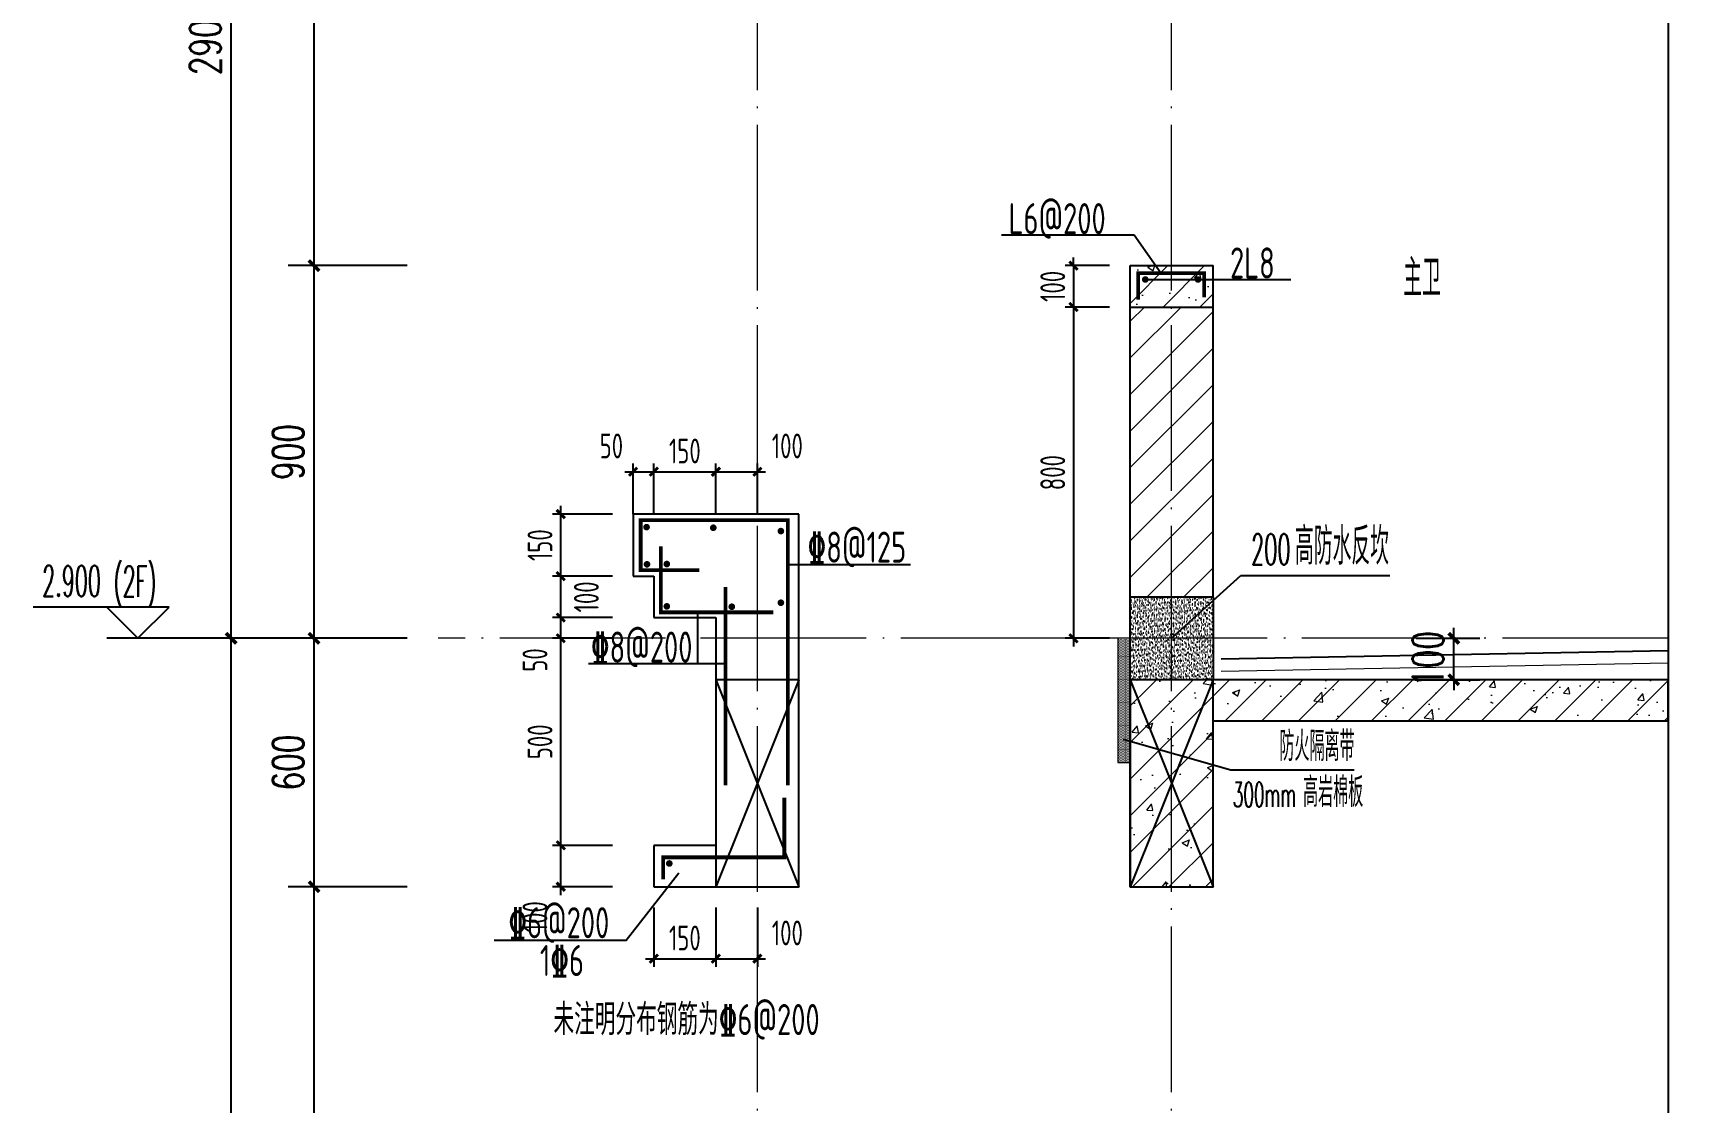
# Model space of a CAD drawing. Extents: x -1712635 to -854203, y -534641 to -21985.
# Drawn here: x -953464 to -949464, y -162113 to -159529 of the extents above; entities that cross this region are included whole.
import ezdxf

# ---------------------------------------------------------------- set-up
doc = ezdxf.new("R2010")
doc.units = 0
doc.header["$LTSCALE"] = 1000
doc.linetypes.add('DOTE', pattern=[2.4200000000000004, 2, -0.2, 0.02, -0.2])
doc.layers.get('0').update_dxf_attribs({"linetype": 'CONTINUOUS'})
doc.layers.get('Defpoints').update_dxf_attribs({"linetype": 'CONTINUOUS'})
for name, color, linetype in [('DIM', 2, 'CONTINUOUS'), ('DIM_ELEV', 3, 'CONTINUOUS'), ('DIM_IDEN', 67, 'CONTINUOUS'), ('DIM_SYMB', 3, 'CONTINUOUS'), ('PUB_DIM', 3, 'CONTINUOUS'), ('PUB_TEXT', 2, 'CONTINUOUS'), ('REIN', 6, 'CONTINUOUS'), ('S-大样-砼线', 7, 'CONTINUOUS'), ('S-引出线', 40, 'CONTINUOUS'), ('TEXT', 2, 'CONTINUOUS'), ('WALL', 2, 'CONTINUOUS'), ('看线', 251, 'CONTINUOUS'), ('立面-看线', 251, 'CONTINUOUS')]:
    doc.layers.add(name, color=color, linetype=linetype)
for name, color, linetype, lineweight in [('DOTE', 19, 'DOTE', 9), ('PUB_HATCH', 8, 'CONTINUOUS', 9), ('内粉刷', 37, 'CONTINUOUS', 9)]:
    doc.layers.add(name, color=color, linetype=linetype, lineweight=lineweight)
doc.styles.add('_TCH_DIM', font='SIMPLEX.shx', dxfattribs={"width": 0.7, "bigfont": 'GBCBIG.shx'})
doc.styles.add('_TCH_DIM_T3', font='SIMPLEX', dxfattribs={"width": 0.7058823529411765, "bigfont": 'GBCBIG'})
doc.styles.add('DIM_FONT_T3', font='SIMPLEX', dxfattribs={"width": 0.7058823529411765, "bigfont": 'GBCBIG'})
doc.styles.add('TSSD_DIMENSION', font='Tssdeng.shx', dxfattribs={"width": 0.7, "bigfont": 'tssdchn.shx'})
doc.styles.add('TSSD_REIN', font='tssdeng.shx', dxfattribs={"width": 0.7, "height": 300, "bigfont": 'tssdchn.shx'})
doc.styles.add('w', font='tssdeng.shx', dxfattribs={"width": 0.8, "bigfont": 'tssdchn.shx'})
doc.dimstyles.new('_TCH_ARCH&&25', dxfattribs={"dimtxt": 74.375, "dimasz": 25, "dimexe": 62.5, "dimexo": 75, "dimgap": 25, "dimtad": 1, "dimdec": 0, "dimzin": 0, "dimdsep": 46, "dimtxsty": '_TCH_DIM_T3', "dimblk": 'ARCHTICK', "dimcen": 0.09, "dimclrt": 7, "dimazin": 0, "dimtfac": 1, "dimtdec": 0, "dimtix": 1, "dimtmove": 2, "dimatfit": 3, "dimldrblk": 'ARCHTICK', "dimfxl": 0, "dimtolj": 1, "dimtzin": 0, "dimarcsym": 0})
doc.dimstyles.new('TSSD_20_20', dxfattribs={"dimtxt": 60, "dimasz": 20, "dimexe": 20, "dimexo": 50, "dimgap": 20, "dimtad": 1, "dimdec": 0, "dimzin": 0, "dimdsep": 46, "dimtxsty": 'TSSD_DIMENSION', "dimblk": 'ARCHTICK', "dimblk1": 'ARCHTICK', "dimblk2": 'ARCHTICK', "dimcen": 0, "dimdle": 20, "dimclrt": 7, "dimadec": 0, "dimazin": 0, "dimtfac": 1, "dimtdec": 0, "dimtix": 1, "dimtmove": 2, "dimatfit": 3, "dimfxl": 0, "dimtolj": 1, "dimtzin": 0, "dimarcsym": 0})
pattern_1 = [(45, (0, 0), (-44.19417382415921, 44.19417382415922), []), (49.99999999999999, (0, 0), (179.3150456501884, -15.68803374564878), [18.75, -206.25]), (355, (0, 0), (-34.68783340325, 188.048033425003), [15, -165]), (100.4514, (14.94292, -1.307335), (144.6273454285054, 172.3598855152384), [15.9350475, -175.285528]), (46.18420000000002, (0, 50), (266.8102621564111, -41.37975358225452), [28.125, -309.3749999999999]), (96.6356, (22.23418625, 46.55167325), (233.6656763871758, 243.5294677251104), [23.902572, -262.92825]), (351.1842, (0, 50), (233.6654862834068, 243.5296502313311), [22.5, -247.5]), (21, (25, 37.5), (149.2267630296154, -100.6547226663347), [18.75, -206.25]), (326.0000000000001, (25, 37.5), (60.82883298039543, 181.2875112617133), [15, -165]), (71.4514, (37.43555825, 29.1120985), (210.0556571453725, 80.6326241774881), [15.9350475, -175.285528]), (37.50000000000001, (0, 0), (3.039963829322667, 83.22346345782788), [0, -163, 0, -167.5, 0, -165.625]), (7.499999999999999, (0, 0), (65.76738436053715, 98.60292797059006), [0, -95.5, 0, -159.25, 0, -63.125]), (327.5, (-55.75, 0), (133.4556090431022, -5.638717933594939), [0, -62.5, 0, -195, 0, -258.75]), (317.5, (-80.75, 0), (145.7965423355966, 25.02624558307943), [0, -81.25, 0, -129.5, 0, -183.75])]

# ---------------------------------------------------------------- blocks, each defined once
blk = doc.blocks.new('_ArchTick')
at = {"color": 0, "const_width": 0.35}
blk.add_lwpolyline([(-0.5, -0.5), (0.5, 0.5)], dxfattribs=at)
blk = doc.blocks.new('*D2837')
at = {"layer": 'Defpoints', "color": 0}
for p in [(-952785.5711421098, -161590.5150327926), (-952485.5711420891, -161590.5150327926), (-952485.5711420891, -162990.5148952722)]:
    blk.add_point(p, dxfattribs=at)
at = {"layer": 'PUB_DIM', "color": 0, "lineweight": -2}
for p, q in [((-952560.5711420891, -161590.5150327926), (-952848.0711421098, -161590.5150327926)), ((-952785.5711421098, -162990.5148952722), (-952785.5711421098, -161590.5150327926)), ((-952560.5711420891, -162990.5148952722), (-952848.0711421098, -162990.5148952722))]:
    blk.add_line(p, q, dxfattribs=at)
at = {"layer": 'PUB_DIM', "color": 0, "lineweight": -2, "xscale": 25, "yscale": 25, "zscale": 25}
for p, rotation in [((-952785.5711421098, -161590.5150327926), 90), ((-952785.5711421098, -162990.5148952722), 270)]:
    blk.add_blockref('_ArchTick', p, dxfattribs=dict(at, rotation=rotation))
at = {"layer": 'PUB_DIM', "color": 7, "insert": (-952847.7586421098, -162290.5149640325), "char_height": 74.375, "attachment_point": 5, "rotation": 90, "style": '_TCH_DIM_T3'}
blk.add_mtext('\\A1;1400', dxfattribs=at)
blk = doc.blocks.new('*D2839')
at = {"layer": 'Defpoints', "color": 0}
for p in [(-952985.5711421142, -160990.5150327929), (-952485.5711420891, -160990.5150327929), (-952485.5711420891, -163890.5150327929)]:
    blk.add_point(p, dxfattribs=at)
at = {"layer": 'PUB_DIM', "color": 0, "lineweight": -2}
for p, q in [((-952560.5711420891, -160990.5150327929), (-953048.0711421142, -160990.5150327929)), ((-952985.5711421142, -163890.5150327929), (-952985.5711421142, -160990.5150327929)), ((-952560.5711420891, -163890.5150327929), (-953048.0711421142, -163890.5150327929))]:
    blk.add_line(p, q, dxfattribs=at)
at = {"layer": 'PUB_DIM', "color": 0, "lineweight": -2, "xscale": 25, "yscale": 25, "zscale": 25}
for p, rotation in [((-952985.5711421142, -160990.5150327929), 90), ((-952985.5711421142, -163890.5150327929), 270)]:
    blk.add_blockref('_ArchTick', p, dxfattribs=dict(at, rotation=rotation))
at = {"layer": 'PUB_DIM', "color": 7, "insert": (-953047.7586421142, -162440.5150327931), "char_height": 74.375, "attachment_point": 5, "rotation": 90, "style": '_TCH_DIM_T3'}
blk.add_mtext('\\A1;2900', dxfattribs=at)
blk = doc.blocks.new('*D2679')
at = {"layer": 'Defpoints', "color": 0}
for p in [(1158057.574142566, 465143.3721649078), (1158223.534027657, 465143.3721649078), (1158057.574142566, 465043.3721650917)]:
    blk.add_point(p, dxfattribs=at)
at = {"layer": 'PUB_DIM', "color": 0, "lineweight": -2}
for p, q in [((1158223.534027657, 465143.3721649078), (1158223.534027657, 465168.3721649078)), ((1158132.574142566, 465143.3721649078), (1158286.034027657, 465143.3721649078)), ((1158223.534027657, 465043.3721650917), (1158223.534027657, 465143.3721649078)), ((1158132.574142566, 465043.3721650917), (1158286.034027657, 465043.3721650917)), ((1158223.534027657, 465043.3721650917), (1158223.534027657, 465018.3721650917))]:
    blk.add_line(p, q, dxfattribs=at)
at = {"layer": 'PUB_DIM', "color": 0, "lineweight": -2, "xscale": 25, "yscale": 25, "zscale": 25}
for p, rotation in [((1158223.534027657, 465143.3721649078), 270), ((1158223.534027657, 465043.3721650917), 90)]:
    blk.add_blockref('_ArchTick', p, dxfattribs=dict(at, rotation=rotation))
at = {"layer": 'PUB_DIM', "color": 7, "insert": (1158161.346527657, 465093.3721649999), "char_height": 74.375, "attachment_point": 5, "rotation": 90, "style": '_TCH_DIM_T3'}
blk.add_mtext('\\A1;100', dxfattribs=at)
blk = doc.blocks.new('VDVDXAXFSFFX')
at = {"layer": 'PUB_HATCH'}
h = blk.add_hatch(dxfattribs=at)
h.set_pattern_fill('DOTS', color=251, scale=2, style=0)
h.set_pattern_definition([(0, (924712.4965232481, -148185.5928938247), (1.5875, 3.175), [0, -3.175])])
h.paths.add_polyline_path([(924682.496528509, -148185.5928938247), (924712.4965288265, -148185.5928938247), (924712.4965296196, -147935.5928918117), (924712.4965296126, -147885.5928918776), (924712.4965232481, -147885.5928918157), (924712.4965232481, -147885.5928938247), (924682.496528509, -147885.5928938247)])
at = {"layer": 'DIM_IDEN', "color": 5}
for p, q in [((924695.4944669578, -148129.2886519908), (924955.5658560492, -148202.8897275763)), ((924955.5658560492, -148202.8897275763), (925253.409062462, -148202.8897275763))]:
    blk.add_line(p, q, dxfattribs=at)
at = {"layer": 'PUB_HATCH', "color": 5}
blk.add_lwpolyline([(924712.4965232481, -147885.5928938247), (924682.496528509, -147885.5928938247), (924682.496528509, -148185.5928938247), (924712.4965232481, -148185.5928938247)], close=True, dxfattribs=at)
at = {"layer": 'PUB_TEXT', "style": 'DIM_FONT_T3', "width": 0.7058823529411765}
blk.add_text('防火隔离带', height=71.48936170212767, dxfattribs=at).set_placement((925072.609312775, -148181.8897275763))
at = {"layer": 'PUB_TEXT', "color": 5, "style": 'DIM_FONT_T3'}
for s, height, width, p in [('300mm', 59.5, 0.4982698961937717, (924960.3522060211, -148292.9097275763)), ('高岩棉板', 71.48936170212767, 0.7058823529411765, (925129.763970727, -148292.9097275763))]:
    blk.add_text(s, height=height, dxfattribs=dict(at, width=width)).set_placement(p)
blk = doc.blocks.new('*D3307')
at = {"layer": 'Defpoints', "color": 0}
for p in [(-951965.3767188553, -160588.1656870215), (-952015.3770042034, -160740.4891651289), (-951965.3767188553, -160740.4891651299)]:
    blk.add_point(p, dxfattribs=at)
at = {"layer": 'DIM', "color": 0, "lineweight": -2}
for p, q in [((-952015.3770042034, -160690.4891651289), (-952015.3770042034, -160568.1656870215)), ((-951965.3767188553, -160690.4891651299), (-951965.3767188553, -160568.1656870215)), ((-952035.3770042034, -160588.1656870215), (-951945.3767188553, -160588.1656870215))]:
    blk.add_line(p, q, dxfattribs=at)
at = {"layer": 'DIM', "color": 0, "lineweight": -2, "xscale": 20, "yscale": 20, "zscale": 20, "rotation": 180}
blk.add_blockref('_ArchTick', (-952015.3770042034, -160588.1656870215), dxfattribs=at)
at = {"layer": 'DIM', "color": 0, "lineweight": -2, "xscale": 20, "yscale": 20, "zscale": 20}
blk.add_blockref('_ArchTick', (-951965.3767188553, -160588.1656870215), dxfattribs=at)
at = {"layer": 'DIM', "color": 7, "insert": (-952067.79367087, -160525.9781870215), "char_height": 60, "attachment_point": 5, "style": 'TSSD_DIMENSION'}
blk.add_mtext('\\A1;50', dxfattribs=at)
blk = doc.blocks.new('*D3308')
at = {"layer": 'Defpoints', "color": 0}
for p in [(-951815.3767188258, -160588.1656870233), (-951965.3767188553, -160740.4891651299), (-951815.3767188258, -160740.4891651327)]:
    blk.add_point(p, dxfattribs=at)
at = {"layer": 'DIM', "color": 0, "lineweight": -2}
for p, q in [((-951965.3767188553, -160690.4891651299), (-951965.3767188553, -160568.1656870233)), ((-951815.3767188258, -160690.4891651327), (-951815.3767188258, -160568.1656870233)), ((-951985.3767188553, -160588.1656870233), (-951795.3767188258, -160588.1656870233))]:
    blk.add_line(p, q, dxfattribs=at)
at = {"layer": 'DIM', "color": 0, "lineweight": -2, "xscale": 20, "yscale": 20, "zscale": 20, "rotation": 180}
blk.add_blockref('_ArchTick', (-951965.3767188553, -160588.1656870233), dxfattribs=at)
at = {"layer": 'DIM', "color": 0, "lineweight": -2, "xscale": 20, "yscale": 20, "zscale": 20}
blk.add_blockref('_ArchTick', (-951815.3767188258, -160588.1656870233), dxfattribs=at)
at = {"layer": 'DIM', "color": 7, "insert": (-951890.3767188406, -160538.1656870233), "char_height": 60, "attachment_point": 5, "style": 'TSSD_DIMENSION'}
blk.add_mtext('\\A1;150', dxfattribs=at)
blk = doc.blocks.new('*D3309')
at = {"layer": 'Defpoints', "color": 0}
for p in [(-951715.3767255034, -160588.1656870257), (-951815.3767188258, -160740.4891651327), (-951715.3767255034, -160740.4891651346)]:
    blk.add_point(p, dxfattribs=at)
at = {"layer": 'DIM', "color": 0, "lineweight": -2}
for p, q in [((-951815.3767188258, -160690.4891651327), (-951815.3767188258, -160568.1656870257)), ((-951715.3767255034, -160690.4891651346), (-951715.3767255034, -160568.1656870257)), ((-951835.3767188258, -160588.1656870257), (-951695.3767255034, -160588.1656870257))]:
    blk.add_line(p, q, dxfattribs=at)
at = {"layer": 'DIM', "color": 0, "lineweight": -2, "xscale": 20, "yscale": 20, "zscale": 20, "rotation": 180}
blk.add_blockref('_ArchTick', (-951815.3767188258, -160588.1656870257), dxfattribs=at)
at = {"layer": 'DIM', "color": 0, "lineweight": -2, "xscale": 20, "yscale": 20, "zscale": 20}
blk.add_blockref('_ArchTick', (-951715.3767255034, -160588.1656870257), dxfattribs=at)
at = {"layer": 'DIM', "color": 7, "insert": (-951642.9600588367, -160525.9781870257), "char_height": 60, "attachment_point": 5, "style": 'TSSD_DIMENSION'}
blk.add_mtext('\\A1;100', dxfattribs=at)
blk = doc.blocks.new('*D3310')
at = {"layer": 'Defpoints', "color": 0}
for p in [(-951965.3767188209, -161590.5150327891), (-951815.3767188224, -161590.5150327919), (-951815.3767188224, -161764.2257227451)]:
    blk.add_point(p, dxfattribs=at)
at = {"layer": 'DIM', "color": 0, "lineweight": -2}
for p, q in [((-951965.3767188209, -161640.5150327891), (-951965.3767188209, -161784.2257227451)), ((-951815.3767188224, -161640.5150327919), (-951815.3767188224, -161784.2257227451)), ((-951985.3767188209, -161764.2257227451), (-951795.3767188224, -161764.2257227451))]:
    blk.add_line(p, q, dxfattribs=at)
at = {"layer": 'DIM', "color": 0, "lineweight": -2, "xscale": 20, "yscale": 20, "zscale": 20, "rotation": 180}
blk.add_blockref('_ArchTick', (-951965.3767188209, -161764.2257227451), dxfattribs=at)
at = {"layer": 'DIM', "color": 0, "lineweight": -2, "xscale": 20, "yscale": 20, "zscale": 20}
blk.add_blockref('_ArchTick', (-951815.3767188224, -161764.2257227451), dxfattribs=at)
at = {"layer": 'DIM', "color": 7, "insert": (-951890.3767188217, -161714.2257227451), "char_height": 60, "attachment_point": 5, "style": 'TSSD_DIMENSION'}
blk.add_mtext('\\A1;150', dxfattribs=at)
blk = doc.blocks.new('*D3311')
at = {"layer": 'Defpoints', "color": 0}
for p in [(-951815.3767188223, -161590.5150327919), (-951715.3767254996, -161590.5150327939), (-951715.3767254996, -161764.2257227474)]:
    blk.add_point(p, dxfattribs=at)
at = {"layer": 'DIM', "color": 0, "lineweight": -2}
for p, q in [((-951815.3767188223, -161640.5150327919), (-951815.3767188223, -161784.2257227474)), ((-951715.3767254996, -161640.5150327939), (-951715.3767254996, -161784.2257227474)), ((-951835.3767188223, -161764.2257227474), (-951695.3767254996, -161764.2257227474))]:
    blk.add_line(p, q, dxfattribs=at)
at = {"layer": 'DIM', "color": 0, "lineweight": -2, "xscale": 20, "yscale": 20, "zscale": 20, "rotation": 180}
blk.add_blockref('_ArchTick', (-951815.3767188223, -161764.2257227474), dxfattribs=at)
at = {"layer": 'DIM', "color": 0, "lineweight": -2, "xscale": 20, "yscale": 20, "zscale": 20}
blk.add_blockref('_ArchTick', (-951715.3767254996, -161764.2257227474), dxfattribs=at)
at = {"layer": 'DIM', "color": 7, "insert": (-951642.960058833, -161702.0382227474), "char_height": 60, "attachment_point": 5, "style": 'TSSD_DIMENSION'}
blk.add_mtext('\\A1;100', dxfattribs=at)
blk = doc.blocks.new('*D3312')
at = {"layer": 'Defpoints', "color": 0}
for p in [(-952189.9877706517, -160690.515032793), (-952015.3770042025, -160690.515032793), (-952015.3770042025, -160840.5150327931)]:
    blk.add_point(p, dxfattribs=at)
at = {"layer": 'DIM', "color": 0, "lineweight": -2}
for p, q in [((-952189.9877706517, -160860.5150327931), (-952189.9877706517, -160670.515032793)), ((-952065.3770042025, -160690.515032793), (-952209.9877706517, -160690.515032793)), ((-952065.3770042025, -160840.5150327931), (-952209.9877706517, -160840.5150327931))]:
    blk.add_line(p, q, dxfattribs=at)
at = {"layer": 'DIM', "color": 0, "lineweight": -2, "xscale": 20, "yscale": 20, "zscale": 20}
for p, rotation in [((-952189.9877706517, -160690.515032793), 90), ((-952189.9877706517, -160840.5150327931), 270)]:
    blk.add_blockref('_ArchTick', p, dxfattribs=dict(at, rotation=rotation))
at = {"layer": 'DIM', "color": 7, "insert": (-952239.9877706517, -160765.5150327932), "char_height": 60, "attachment_point": 5, "rotation": 90, "style": 'TSSD_DIMENSION'}
blk.add_mtext('\\A1;150', dxfattribs=at)
blk = doc.blocks.new('*D3313')
at = {"layer": 'Defpoints', "color": 0}
for p in [(-952189.9877706517, -160840.5150327931), (-952015.3770042025, -160840.5150327931), (-952015.3770042025, -160940.5150327931)]:
    blk.add_point(p, dxfattribs=at)
at = {"layer": 'DIM', "color": 0, "lineweight": -2}
for p, q in [((-952065.3770042025, -160840.5150327931), (-952209.9877706517, -160840.5150327931)), ((-952189.9877706517, -160960.5150327931), (-952189.9877706517, -160820.5150327931)), ((-952065.3770042025, -160940.5150327931), (-952209.9877706517, -160940.5150327931))]:
    blk.add_line(p, q, dxfattribs=at)
at = {"layer": 'DIM', "color": 0, "lineweight": -2, "xscale": 20, "yscale": 20, "zscale": 20}
for p, rotation in [((-952189.9877706517, -160840.5150327931), 90), ((-952189.9877706517, -160940.5150327931), 270)]:
    blk.add_blockref('_ArchTick', p, dxfattribs=dict(at, rotation=rotation))
at = {"layer": 'DIM', "color": 7, "insert": (-952128.0086039851, -160890.5150327931), "char_height": 60, "attachment_point": 5, "rotation": 90, "style": 'TSSD_DIMENSION'}
blk.add_mtext('\\A1;100', dxfattribs=at)
blk = doc.blocks.new('*D3314')
at = {"layer": 'Defpoints', "color": 0}
for p in [(-952189.9877706517, -160940.5150327931), (-952015.3770042025, -160940.5150327931), (-952015.3770042025, -160990.5150327928)]:
    blk.add_point(p, dxfattribs=at)
at = {"layer": 'DIM', "color": 0, "lineweight": -2}
for p, q in [((-952189.9877706517, -161010.5150327928), (-952189.9877706517, -160920.5150327931)), ((-952065.3770042025, -160940.5150327931), (-952209.9877706517, -160940.5150327931)), ((-952065.3770042025, -160990.5150327928), (-952209.9877706517, -160990.5150327928))]:
    blk.add_line(p, q, dxfattribs=at)
at = {"layer": 'DIM', "color": 0, "lineweight": -2, "xscale": 20, "yscale": 20, "zscale": 20}
for p, rotation in [((-952189.9877706517, -160940.5150327931), 90), ((-952189.9877706517, -160990.5150327928), 270)]:
    blk.add_blockref('_ArchTick', p, dxfattribs=dict(at, rotation=rotation))
at = {"layer": 'DIM', "color": 7, "insert": (-952252.1752706517, -161042.9316994595), "char_height": 60, "attachment_point": 5, "rotation": 90, "style": 'TSSD_DIMENSION'}
blk.add_mtext('\\A1;50', dxfattribs=at)
blk = doc.blocks.new('*D3315')
at = {"layer": 'Defpoints', "color": 0}
for p in [(-952189.9877706517, -160990.5150327928), (-952015.3770042025, -160990.5150327928), (-952015.3770042025, -161490.5150327928)]:
    blk.add_point(p, dxfattribs=at)
at = {"layer": 'DIM', "color": 0, "lineweight": -2}
for p, q in [((-952065.3770042025, -160990.5150327928), (-952209.9877706517, -160990.5150327928)), ((-952189.9877706517, -161510.5150327928), (-952189.9877706517, -160970.5150327928)), ((-952065.3770042025, -161490.5150327928), (-952209.9877706517, -161490.5150327928))]:
    blk.add_line(p, q, dxfattribs=at)
at = {"layer": 'DIM', "color": 0, "lineweight": -2, "xscale": 20, "yscale": 20, "zscale": 20}
for p, rotation in [((-952189.9877706517, -160990.5150327928), 90), ((-952189.9877706517, -161490.5150327928), 270)]:
    blk.add_blockref('_ArchTick', p, dxfattribs=dict(at, rotation=rotation))
at = {"layer": 'DIM', "color": 7, "insert": (-952239.9877706517, -161240.5150327929), "char_height": 60, "attachment_point": 5, "rotation": 90, "style": 'TSSD_DIMENSION'}
blk.add_mtext('\\A1;500', dxfattribs=at)
blk = doc.blocks.new('*D3316')
at = {"layer": 'Defpoints', "color": 0}
for p in [(-952189.9877706517, -161490.5150327928), (-952015.3770042025, -161490.5150327928), (-952015.3770042025, -161590.5150327927)]:
    blk.add_point(p, dxfattribs=at)
at = {"layer": 'DIM', "color": 0, "lineweight": -2}
for p, q in [((-952189.9877706517, -161610.5150327927), (-952189.9877706517, -161470.5150327928)), ((-952065.3770042025, -161490.5150327928), (-952209.9877706517, -161490.5150327928)), ((-952065.3770042025, -161590.5150327927), (-952209.9877706517, -161590.5150327927))]:
    blk.add_line(p, q, dxfattribs=at)
at = {"layer": 'DIM', "color": 0, "lineweight": -2, "xscale": 20, "yscale": 20, "zscale": 20}
for p, rotation in [((-952189.9877706517, -161490.5150327928), 90), ((-952189.9877706517, -161590.5150327927), 270)]:
    blk.add_blockref('_ArchTick', p, dxfattribs=dict(at, rotation=rotation))
at = {"layer": 'DIM', "color": 7, "insert": (-952252.1752706517, -161662.9316994594), "char_height": 60, "attachment_point": 5, "rotation": 90, "style": 'TSSD_DIMENSION'}
blk.add_mtext('\\A1;100', dxfattribs=at)
blk = doc.blocks.new('*D3329')
at = {"layer": 'Defpoints', "color": 0}
for p in [(-952785.5711421098, -160990.5150327929), (-952485.5711420891, -160990.5150327929), (-952485.5711420891, -161590.5150327926)]:
    blk.add_point(p, dxfattribs=at)
at = {"layer": 'PUB_DIM', "color": 0, "lineweight": -2}
for p, q in [((-952560.5711420891, -160990.5150327929), (-952848.0711421098, -160990.5150327929)), ((-952785.5711421098, -161590.5150327926), (-952785.5711421098, -160990.5150327929)), ((-952560.5711420891, -161590.5150327926), (-952848.0711421098, -161590.5150327926))]:
    blk.add_line(p, q, dxfattribs=at)
at = {"layer": 'PUB_DIM', "color": 0, "lineweight": -2, "xscale": 25, "yscale": 25, "zscale": 25}
for p, rotation in [((-952785.5711421098, -160990.5150327929), 90), ((-952785.5711421098, -161590.5150327926), 270)]:
    blk.add_blockref('_ArchTick', p, dxfattribs=dict(at, rotation=rotation))
at = {"layer": 'PUB_DIM', "color": 7, "insert": (-952847.7586421098, -161290.5150327929), "char_height": 74.375, "attachment_point": 5, "rotation": 90, "style": '_TCH_DIM_T3'}
blk.add_mtext('\\A1;600', dxfattribs=at)
blk = doc.blocks.new('*D3330')
at = {"layer": 'Defpoints', "color": 0}
for p in [(-952785.5711421098, -160090.5148952722), (-952485.5711420891, -160090.5148952722), (-952485.5711420891, -160990.5150327929)]:
    blk.add_point(p, dxfattribs=at)
at = {"layer": 'PUB_DIM', "color": 0, "lineweight": -2}
for p, q in [((-952560.5711420891, -160090.5148952722), (-952848.0711421098, -160090.5148952722)), ((-952785.5711421098, -160990.5150327929), (-952785.5711421098, -160090.5148952722)), ((-952560.5711420891, -160990.5150327929), (-952848.0711421098, -160990.5150327929))]:
    blk.add_line(p, q, dxfattribs=at)
at = {"layer": 'PUB_DIM', "color": 0, "lineweight": -2, "xscale": 25, "yscale": 25, "zscale": 25}
for p, rotation in [((-952785.5711421098, -160090.5148952722), 90), ((-952785.5711421098, -160990.5150327929), 270)]:
    blk.add_blockref('_ArchTick', p, dxfattribs=dict(at, rotation=rotation))
at = {"layer": 'PUB_DIM', "color": 7, "insert": (-952847.7586421098, -160540.5149640327), "char_height": 74.375, "attachment_point": 5, "rotation": 90, "style": '_TCH_DIM_T3'}
blk.add_mtext('\\A1;900', dxfattribs=at)
blk = doc.blocks.new('*D3331')
at = {"layer": 'Defpoints', "color": 0}
for p in [(-952785.5711421098, -158690.5150327926), (-952485.5711420891, -158690.5150327926), (-952485.5711420891, -160090.5148952722)]:
    blk.add_point(p, dxfattribs=at)
at = {"layer": 'PUB_DIM', "color": 0, "lineweight": -2}
for p, q in [((-952560.5711420891, -158690.5150327926), (-952848.0711421098, -158690.5150327926)), ((-952785.5711421098, -160090.5148952722), (-952785.5711421098, -158690.5150327926)), ((-952560.5711420891, -160090.5148952722), (-952848.0711421098, -160090.5148952722))]:
    blk.add_line(p, q, dxfattribs=at)
at = {"layer": 'PUB_DIM', "color": 0, "lineweight": -2, "xscale": 25, "yscale": 25, "zscale": 25}
for p, rotation in [((-952785.5711421098, -158690.5150327926), 90), ((-952785.5711421098, -160090.5148952722), 270)]:
    blk.add_blockref('_ArchTick', p, dxfattribs=dict(at, rotation=rotation))
at = {"layer": 'PUB_DIM', "color": 7, "insert": (-952847.7586421098, -159390.5149640325), "char_height": 74.375, "attachment_point": 5, "rotation": 90, "style": '_TCH_DIM_T3'}
blk.add_mtext('\\A1;1400', dxfattribs=at)
blk = doc.blocks.new('*D3343')
at = {"layer": 'Defpoints', "color": 0}
for p in [(-952985.5711421142, -158090.5150327929), (-952485.5711420891, -158090.5150327929), (-952485.5711420891, -160990.5150327929)]:
    blk.add_point(p, dxfattribs=at)
at = {"layer": 'PUB_DIM', "color": 0, "lineweight": -2}
for p, q in [((-952560.5711420891, -158090.5150327929), (-953048.0711421142, -158090.5150327929)), ((-952985.5711421142, -160990.5150327929), (-952985.5711421142, -158090.5150327929)), ((-952560.5711420891, -160990.5150327929), (-953048.0711421142, -160990.5150327929))]:
    blk.add_line(p, q, dxfattribs=at)
at = {"layer": 'PUB_DIM', "color": 0, "lineweight": -2, "xscale": 25, "yscale": 25, "zscale": 25}
for p, rotation in [((-952985.5711421142, -158090.5150327929), 90), ((-952985.5711421142, -160990.5150327929), 270)]:
    blk.add_blockref('_ArchTick', p, dxfattribs=dict(at, rotation=rotation))
at = {"layer": 'PUB_DIM', "color": 7, "insert": (-953047.7586421142, -159540.5150327931), "char_height": 74.375, "attachment_point": 5, "rotation": 90, "style": '_TCH_DIM_T3'}
blk.add_mtext('\\A1;2900', dxfattribs=at)
blk = doc.blocks.new('*D3403')
at = {"layer": 'Defpoints', "color": 0}
for p in [(-950815.3769850092, -160090.5149611213), (-950952.2941520432, -160190.5149611213), (-950815.3769850092, -160190.5149611213)]:
    blk.add_point(p, dxfattribs=at)
at = {"layer": 'DIM', "color": 0, "lineweight": -2}
for p, q in [((-950952.2941520432, -160090.5149611213), (-950952.2941520432, -160070.5149611213)), ((-950865.3769850092, -160090.5149611213), (-950972.2941520432, -160090.5149611213)), ((-950952.2941520432, -160090.5149611213), (-950952.2941520432, -160190.5149611213)), ((-950865.3769850092, -160190.5149611213), (-950972.2941520432, -160190.5149611213)), ((-950952.2941520432, -160190.5149611213), (-950952.2941520432, -160210.5149611213))]:
    blk.add_line(p, q, dxfattribs=at)
at = {"layer": 'DIM', "color": 0, "lineweight": -2, "xscale": 20, "yscale": 20, "zscale": 20}
for p, rotation in [((-950952.2941520432, -160090.5149611213), 270), ((-950952.2941520432, -160190.5149611213), 90)]:
    blk.add_blockref('_ArchTick', p, dxfattribs=dict(at, rotation=rotation))
at = {"layer": 'DIM', "color": 7, "insert": (-951002.2941520432, -160140.5149611215), "char_height": 60, "attachment_point": 5, "rotation": 90, "style": 'TSSD_DIMENSION'}
blk.add_mtext('\\A1;100', dxfattribs=at)
blk = doc.blocks.new('20210809.02282059')
at = {"layer": 'REIN', "const_width": 9}
blk.add_lwpolyline([(87484.17413905729, 66580.93723980524), (87484.17413905729, 66644.7473179046), (87644.05902665015, 66644.7473179046), (87644.05902665015, 66586.78243779903)], dxfattribs=at)
at = {"layer": 'REIN', "const_width": 8}
for points in [[(87497.66146427253, 66629.68552062381, 1), (87505.66146427253, 66629.68552062381, 1)], [(87625.09821334062, 66629.68552062381, 1), (87633.09821334062, 66629.68552062381, 1)]]:
    blk.add_lwpolyline(points, format="xyb", close=True, dxfattribs=at)
at = {"layer": 'S-引出线'}
for p, q in [((87474.5888281595, 66737.00278282212), (87154.50981688779, 66737.00278282212)), ((87538.80876634456, 66644.7473179046), (87474.5888281595, 66737.00278282212)), ((87501.66146427253, 66629.68552062381), (87853.2882327484, 66629.68552062381))]:
    blk.add_line(p, q, dxfattribs=at)
at = {"layer": 'TEXT', "style": 'w', "width": 0.7}
for s, p in [('L6@200', (87171.47256206069, 66739.17247021152)), ('2L8', (87706.15828353167, 66632.06966891466))]:
    blk.add_text(s, height=75, rotation=1.867629851175362e-07, dxfattribs=at).set_placement(p)
blk = doc.blocks.new('20210809.03232467')
at = {"layer": 'S-大样-砼线'}
for p, q in [((87154.50981688779, 67080.93735919218), (87354.50981570501, 66580.93723981472)), ((87354.51276363153, 67080.93735919014), (87154.51276483014, 66580.93723980524))]:
    blk.add_line(p, q, dxfattribs=at)
blk.add_lwpolyline([(87354.50982275046, 67080.93735918641), (87154.50981688779, 67080.93735918641), (87154.50981688965, 66580.93723980896), (87354.5098227514, 66580.93723980896)], close=True, dxfattribs=at)
blk = doc.blocks.new('A$C696610E5')
at = {"layer": 'REIN', "const_width": 9}
for points in [[(494.509790064767, 974.7257854625932), (353.2976836580783, 974.7257854625932), (353.2976836580783, 1094.985582859663), (708.3287663660012, 1094.985582859663), (708.3287663660012, 454.9217226114124)], [(401.6353541486897, 1031.683887465857), (401.6353541486897, 872.6115356116788), (673.8797542294487, 872.6115356116788)], [(557.8394778273068, 933.9868763727718), (557.8394778273068, 454.9217226114124)]]:
    blk.add_lwpolyline(points, dxfattribs=at)
at = {"layer": 'REIN', "const_width": 8}
for points in [[(363.4237561263144, 1078.319648156874, 1), (371.4237561263144, 1078.319648156874, 1)], [(524.5462573827244, 1076.877613991499, 1), (532.5462573827244, 1076.877613991499, 1)], [(687.691048192326, 1068.733111102658, 1), (695.691048192326, 1068.733111102658, 1)], [(364.5459516532719, 988.5857456214726, 1), (372.5459516532719, 988.5857456214726, 1)], [(412.3416766035371, 989.1865931907669, 1), (420.3416766035371, 989.1865931907669, 1)], [(412.3416766035371, 887.0723433398525, 1), (420.3416766035371, 887.0723433398525, 1)], [(569.1502675772645, 886.0968876407132, 1), (577.1502675772645, 886.0968876407132, 1)], [(687.691048192326, 895.7309673416312, 1), (695.691048192326, 895.7309673416312, 1)], [(418.3335837004706, 266.0728377097403, 1), (426.3335837004706, 266.0728377097403, 1)]]:
    blk.add_lwpolyline(points, format="xyb", close=True, dxfattribs=at)
at = {"layer": 'REIN'}
blk.add_lwpolyline([(407.6962873237208, 227.9368133810931, 9, 9, 0), (407.6962873237208, 280.8972348045208, 9, 9, 0), (700.0779394982383, 280.8972348045208, 9, 9, 0), (700.0779394982383, 425.2837667731219, 9, 9, 0)], format="xyseb", dxfattribs=at)
at = {"layer": 'S-大样-砼线'}
for p, q in [((534.9040304459631, 709.8516199543374), (734.9040294354782, 209.8440195930889)), ((734.9069771897048, 709.8516199523001), (534.9069785606116, 209.844019583601))]:
    blk.add_line(p, q, dxfattribs=at)
blk.add_lwpolyline([(734.9040363086388, 709.8516199485748), (534.9040304459631, 709.8516199485748), (534.9040306201205, 209.8440195873263), (734.9040364818648, 209.8440195873263)], close=True, dxfattribs=at)
at = {"layer": 'S-引出线'}
for p, q in [((704.1631958922371, 988.4597291483078), (1004.297492629848, 988.4597291483078)), ((490.5750032179058, 872.6115356116788), (490.5750032179058, 748.9157818023814)), ((227.2092979103327, 748.9157818023814), (561.0946904830635, 748.9157818023814))]:
    blk.add_line(p, q, dxfattribs=at)
blk.add_lwpolyline([(445.2543249456212, 242.7062188587734), (318.5882805185392, 79.6132992474013), (-0.001608953811228275, 79.6132992474013)], dxfattribs=at)
at = {"layer": 'TEXT', "style": 'TSSD_REIN', "width": 0.7}
for s, p in [('%%1328@125', (756.2409710646607, 992.5684979612124)), ('%%1328@200', (233.1230397964828, 751.0794697510428)), ('%%1326@200', (33.92213285947219, 85.49364312767284)), ('1%%1326', (110.1237758682109, -5.770403678005096)), ('未注明分布钢筋为%%1326@200', (142.7750935829245, -148.4006670246017))]:
    blk.add_text(s, height=75, rotation=1.867629851175362e-07, dxfattribs=at).set_placement(p)
blk = doc.blocks.new('20210902.15310896')
at = {"layer": 'DOTE', "color": 1, "linetype": 'DOTE', "ltscale": 0.2}
for p, q in [((85724.21663201042, -133245.8924751), (85724.21663200995, -115565.8901855001)), ((84724.21663201042, -133245.8924751), (84724.21663200995, -126345.890185494)), ((86922.74155123625, -129245.890185494), (83954.02247493016, -129245.890185494))]:
    blk.add_line(p, q, dxfattribs=at)
blk = doc.blocks.new('*D3925')
at = {"layer": 'Defpoints', "color": 0}
for p in [(-950815.3769850092, -160190.5149611213), (-950952.2941520432, -160990.5150327929), (-950815.3769850092, -160990.5150327929)]:
    blk.add_point(p, dxfattribs=at)
at = {"layer": 'DIM', "color": 0, "lineweight": -2}
for p, q in [((-950865.3769850092, -160190.5149611213), (-950972.2941520432, -160190.5149611213)), ((-950952.2941520432, -160170.5149611213), (-950952.2941520432, -161010.5150327929)), ((-950865.3769850092, -160990.5150327929), (-950972.2941520432, -160990.5150327929))]:
    blk.add_line(p, q, dxfattribs=at)
at = {"layer": 'DIM', "color": 0, "lineweight": -2, "xscale": 20, "yscale": 20, "zscale": 20}
for p, rotation in [((-950952.2941520432, -160190.5149611213), 90), ((-950952.2941520432, -160990.5150327929), 270)]:
    blk.add_blockref('_ArchTick', p, dxfattribs=dict(at, rotation=rotation))
at = {"layer": 'DIM', "color": 7, "insert": (-951002.2941520432, -160590.5149969573), "char_height": 60, "attachment_point": 5, "rotation": 90, "style": 'TSSD_DIMENSION'}
blk.add_mtext('\\A1;800', dxfattribs=at)
blk = doc.blocks.new('gdfgdgrdfaw')
at = {"layer": 'PUB_HATCH'}
h = blk.add_hatch(dxfattribs=at)
h.set_pattern_fill('钢筋混凝土', color=256, scale=25, style=0)
h.set_pattern_definition(pattern_1)
h.paths.add_polyline_path([(1157642.391776409, 465943.3721650821), (1157642.391776409, 466043.3721650821), (1157442.391776409, 466043.3721650821), (1157442.391776409, 465943.3721650821)])
h = blk.add_hatch(dxfattribs=at)
h.set_pattern_fill('普通砖', color=256, scale=25, style=0)
h.set_pattern_definition([(45, (0, 44.8778375), (-44.19419150182874, 44.19419150182875), [])])
h.paths.add_polyline_path([(1157642.391769704, 465243.3721650823), (1157642.391769704, 465943.3721650821), (1157442.391769704, 465943.3721650821), (1157442.391769704, 465243.3721650823)])
h = blk.add_hatch(dxfattribs=at)
h.set_pattern_fill('钢筋混凝土', color=256, scale=25, style=0)
h.set_pattern_definition(pattern_1)
h.paths.add_polyline_path([(1157642.391769704, 464543.3721639105), (1157642.391774331, 464943.3721650844), (1157442.391775368, 465043.3721651007), (1157442.391769704, 464543.3721662128)])
h = blk.add_hatch(dxfattribs=at)
h.set_pattern_fill('钢筋混凝土', color=256, scale=25, style=0)
h.set_pattern_definition(pattern_1)
h.paths.add_polyline_path([(1158740.916688931, 465043.3721650868), (1157442.391775368, 465043.3721651007), (1157642.391774331, 464943.3721650844), (1158740.916688931, 464943.3721650868)])
at = {"layer": '立面-看线'}
h = blk.add_hatch(dxfattribs=at)
h.set_pattern_fill('碎沙', color=256, scale=4)
h.set_pattern_definition([(37.50000000000001, (356389.1521258352, 79681.41970536293), (-0.32000625919681, 9.788264746586847), [0, -7.7216, 0, -8.636000000000001, 0, -8.255]), (7.499999999999999, (356389.1521258352, 79681.41970536293), (8.990465662760052, 14.33650201136708), [0, -4.1656, 0, -6.9596, 0, -2.667]), (327.5, (356382.9037258351, 79681.41970536293), (15.81984740482916, 0.028743693570914), [0, -2.54, 0, -9.144, 0, -11.938]), (317.5, (356382.9037258351, 79681.41970536293), (15.27112904944595, 4.458586465144325), [0, -1.27, 0, -5.9944, 0, -6.858])])
h.paths.add_polyline_path([(1157442.391776461, 465043.3721649967), (1157642.391776523, 465043.3721646604), (1157642.391776554, 465243.3721648258), (1157442.391776492, 465243.3721653387)])
at = {"layer": 'DIM_IDEN'}
for p, q in [((1157542.392034936, 465143.3722684763), (1157709.202950143, 465294.8897628722)), ((1157709.202950143, 465294.8897628722), (1158069.379461748, 465294.8897628722))]:
    blk.add_line(p, q, dxfattribs=at)
at = {"layer": 'WALL'}
for p, q in [((1157442.391776409, 465943.3721650821), (1157442.391776409, 466043.3721650821)), ((1157442.391776409, 466043.3721650821), (1157642.391776409, 466043.3721650821)), ((1157642.391776409, 465943.3721650821), (1157642.391776409, 466043.3721650821)), ((1157442.391769704, 465243.3721650823), (1157442.391769704, 465943.3721650821)), ((1157442.391776409, 465943.3721650821), (1157642.391776409, 465943.3721650821)), ((1157642.391769704, 465243.3721650823), (1157642.391769704, 465943.3721650821)), ((1157442.391769704, 465243.3721650823), (1157642.391769704, 465243.3721650823)), ((1157442.391769704, 464543.3721662128), (1157442.391775368, 465043.3721651007)), ((1158740.916688931, 465043.3721650868), (1157442.391775368, 465043.3721651007)), ((1158740.916688931, 464943.3721650868), (1158740.916688931, 465043.3721650868)), ((1158740.916688931, 464943.3721650868), (1157642.391774331, 464943.3721650844)), ((1157642.391769704, 464543.3721639105), (1157642.391774331, 464943.3721650844)), ((1157442.391769704, 464543.3721662128), (1157642.391769704, 464543.3721639105))]:
    blk.add_line(p, q, dxfattribs=at)
blk.add_lwpolyline([(1157442.391776455, 465243.3721650823), (1157642.391776591, 465243.3721650823), (1157642.391776591, 465043.3721650823), (1157442.391776455, 465043.3721650823)], close=True, dxfattribs=at)
at = {"layer": '内粉刷'}
blk.add_lwpolyline([(1158740.916688931, 465083.372165086), (1157662.391775905, 465063.3832221435)], dxfattribs=at)
at = {"layer": '看线', "color": 32}
blk.add_lwpolyline([(1158740.916688931, 465113.372165086), (1157662.391775905, 465093.3832221435)], dxfattribs=at)
at = {"layer": 'PUB_TEXT', "style": 'DIM_FONT_T3'}
for s, height, width, p in [('主卫', 89.36170212765958, 0.7058823529411765, (1158101.60987159, 465968.9951432003)), ('200', 74.375, 0.4982698961937717, (1157734.212065002, 465321.1397628722)), ('高防水反坎', 89.36170212765958, 0.7058823529411765, (1157840.094417944, 465321.1397628722))]:
    blk.add_text(s, height=height, dxfattribs=dict(at, width=width)).set_placement(p)
at = {"layer": 'PUB_DIM'}
dim = blk.add_aligned_dim(p1=(1158057.574142566, 465043.3721650917), p2=(1158057.574142566, 465143.3721649078), distance=-165.9598850910552, dimstyle='_TCH_ARCH&&25', dxfattribs=at)
dim.commit()
dim.dimension.update_dxf_attribs({"geometry": '*D2679', "text_midpoint": (1158161.346527657, 465093.3721649999)})

msp = doc.modelspace()

# ---------------------------------------------------------------- linework, layer by layer
at = {"layer": 'DIM_ELEV', "color": 1}
for p, q in [((-953135.5711421156, -160915.5150327929), (-953463.5711421156, -160915.5150327929)), ((-953210.5711421156, -160990.5150327929), (-953285.5711421156, -160915.5150327929)), ((-953210.5711421156, -160990.5150327929), (-953135.5711421156, -160915.5150327929)), ((-952785.5711421099, -160990.5150327929), (-953285.5711421156, -160990.5150327929))]:
    msp.add_line(p, q, dxfattribs=at)
at = {"layer": 'DIM_SYMB'}
msp.add_lwpolyline([(-949516.8520657823, -147910.5150327988), (-949516.8520657828, -156572.3911775989), (-949464.3520657828, -156591.4996148978), (-949569.3520657828, -156610.0139478722), (-949516.8520657828, -156628.6411775989), (-949516.8520657832, -165290.517322399)], dxfattribs=at)
at = {"layer": 'WALL'}
for p, q in [((-951615.3769850091, -160690.515032793), (-952015.3770042025, -160690.515032793)), ((-952015.3770042025, -160690.515032793), (-952015.3770042025, -160840.515032793)), ((-951615.3769850091, -161590.5150327927), (-951615.3769850091, -160690.515032793)), ((-952015.3770042025, -160840.515032793), (-951965.3770042025, -160840.515032793)), ((-951965.3770042025, -160840.515032793), (-951965.3770042025, -160940.515032793)), ((-951965.3770042025, -160940.515032793), (-951815.3770042025, -160940.515032793)), ((-951815.3770042025, -160940.515032793), (-951815.3767188208, -161490.5150327927)), ((-951815.3767188208, -161490.5150327927), (-951965.3767188208, -161490.5150327927)), ((-951965.3767188208, -161490.5150327927), (-951965.3767188208, -161590.5150327927)), ((-951965.3767188208, -161590.5150327927), (-951615.3769850091, -161590.5150327927))]:
    msp.add_line(p, q, dxfattribs=at)

# ---------------------------------------------------------------- block references
for name, p in [('gdfgdgrdfaw', (-2108257.768754713, -626133.8870603543)), ('VDVDXAXFSFFX', (-1875527.873501507, -13104.92212642619))]:
    msp.add_blockref(name, p)
at = {"layer": 'DOTE'}
msp.add_blockref('20210902.15310896', (-1036439.593617019, -31744.62484729895), dxfattribs=at)
at = {"layer": 'REIN'}
msp.add_blockref('20210809.02282059', (-1038280.559772266, -226753.6217252125), dxfattribs=at)
at = {"layer": '内粉刷'}
msp.add_blockref('A$C696610E5', (-952350.2810214909, -161800.35905238), dxfattribs=at)
at = {"layer": '立面-看线'}
msp.add_blockref('20210809.03232467', (-1037969.886774377, -228171.4522021019), dxfattribs=at)

# ---------------------------------------------------------------- texts
at = {"layer": 'PUB_TEXT', "color": 1, "style": '_TCH_DIM', "width": 0.4941176470588236}
for s, p in [('(2F)', (-953269.5211421156, -160890.4900327929)), ('2.900', (-953441.6711421156, -160889.2650327929))]:
    msp.add_text(s, height=74.375, dxfattribs=at).set_placement(p)

# ---------------------------------------------------------------- dimensions: what is measured, and where the dimension line sits
at = {"layer": 'DIM'}
for base, p1, p2, picture, middle in [((-950952.2941520432, -160190.5149611213), (-950815.3769850092, -160090.5149611213), (-950815.3769850092, -160190.5149611213), '*D3403', (-951002.2941520432, -160140.5149611215)), ((-950952.2941520432, -160990.5150327929), (-950815.3769850092, -160190.5149611213), (-950815.3769850092, -160990.5150327929), '*D3925', (-951002.2941520432, -160590.5149969573))]:
    dim = msp.add_linear_dim(base=base, p1=p1, p2=p2, angle=90, dimstyle='TSSD_20_20', dxfattribs=at)
    dim.commit()
    dim.dimension.update_dxf_attribs({"geometry": picture, "text_midpoint": middle})
for base, p1, p2, angle, picture, middle in [((-951965.3767188553, -160588.1656870215), (-952015.3770042034, -160740.4891651289), (-951965.3767188553, -160740.4891651299), 359.9999999988661, '*D3307', (-952067.79367087, -160525.9781870215)), ((-951715.3767255034, -160588.1656870257), (-951815.3767188258, -160740.4891651327), (-951715.3767255034, -160740.4891651346), 359.99999999889945, '*D3309', (-951642.9600588367, -160525.9781870257)), ((-952189.9877706517, -160840.5150327931), (-952015.3770042025, -160940.5150327931), (-952015.3770042025, -160840.5150327931), 90, '*D3313', (-952128.0086039851, -160890.5150327931)), ((-952189.9877706517, -160940.5150327931), (-952015.3770042025, -160990.5150327928), (-952015.3770042025, -160940.5150327931), 90, '*D3314', (-952252.1752706517, -161042.9316994595)), ((-952189.9877706517, -161490.5150327928), (-952015.3770042025, -161590.5150327927), (-952015.3770042025, -161490.5150327928), 90, '*D3316', (-952252.1752706517, -161662.9316994594)), ((-951715.3767254996, -161764.2257227474), (-951815.3767188223, -161590.5150327919), (-951715.3767254996, -161590.5150327939), 359.9999999988661, '*D3311', (-951642.960058833, -161702.0382227474))]:
    dim = msp.add_linear_dim(base=base, p1=p1, p2=p2, angle=angle, dimstyle='TSSD_20_20', dxfattribs=at)
    dim.commit()
    dim.dimension.update_dxf_attribs({"geometry": picture, "text_midpoint": middle, "dimtype": 161})
for p1, p2, distance, picture, middle in [((-951965.3767188553, -160740.4891651299), (-951815.3767188258, -160740.4891651327), 152.3234781093779, '*D3308', (-951890.3767188406, -160538.1656870233)), ((-952015.3770042025, -160840.5150327931), (-952015.3770042025, -160690.515032793), 174.6107664492447, '*D3312', (-952239.9877706517, -160765.5150327932)), ((-952015.3770042025, -161490.5150327928), (-952015.3770042025, -160990.5150327928), 174.6107664492447, '*D3315', (-952239.9877706517, -161240.5150327929)), ((-951965.3767188209, -161590.5150327891), (-951815.3767188224, -161590.5150327919), -173.7106899531791, '*D3310', (-951890.3767188217, -161714.2257227451))]:
    dim = msp.add_aligned_dim(p1=p1, p2=p2, distance=distance, dimstyle='TSSD_20_20', dxfattribs=at)
    dim.commit()
    dim.dimension.update_dxf_attribs({"geometry": picture, "text_midpoint": middle})
at = {"layer": 'PUB_DIM'}
for p1, p2, distance, picture, middle in [((-952485.5711420891, -160990.5150327929), (-952485.5711420891, -158090.5150327929), 500.0000000251457, '*D3343', (-953047.7586421142, -159540.5150327931)), ((-952485.5711420891, -160090.5148952722), (-952485.5711420891, -158690.5150327926), 300.0000000207219, '*D3331', (-952847.7586421098, -159390.5149640325)), ((-952485.5711420891, -160990.5150327929), (-952485.5711420891, -160090.5148952722), 300.0000000207219, '*D3330', (-952847.7586421098, -160540.5149640327)), ((-952485.5711420891, -163890.5150327929), (-952485.5711420891, -160990.5150327929), 500.0000000251457, '*D2839', (-953047.7586421142, -162440.5150327931)), ((-952485.5711420891, -161590.5150327926), (-952485.5711420891, -160990.5150327929), 300.0000000207219, '*D3329', (-952847.7586421098, -161290.5150327929)), ((-952485.5711420891, -162990.5148952722), (-952485.5711420891, -161590.5150327926), 300.0000000207219, '*D2837', (-952847.7586421098, -162290.5149640325))]:
    dim = msp.add_aligned_dim(p1=p1, p2=p2, distance=distance, dimstyle='_TCH_ARCH&&25', dxfattribs=at)
    dim.commit()
    dim.dimension.update_dxf_attribs({"geometry": picture, "text_midpoint": middle})

doc.saveas('drawing.dxf')
